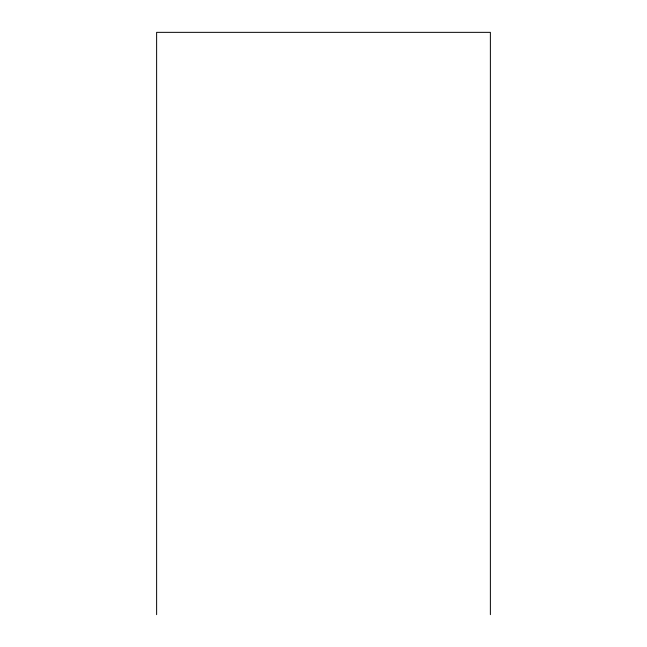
<?xml version="1.0" encoding="UTF-8"?>
<svg xmlns="http://www.w3.org/2000/svg" width="647" height="647" viewBox="0 0 647 647"><rect width="100%" height="100%" fill="white"/><g stroke="black" fill="none" stroke-linecap="round" stroke-linejoin="round"><path stroke-width="0.97" d="M490.377 614.65L490.377 32.35L156.623 32.35L156.623 614.65"/></g></svg>
